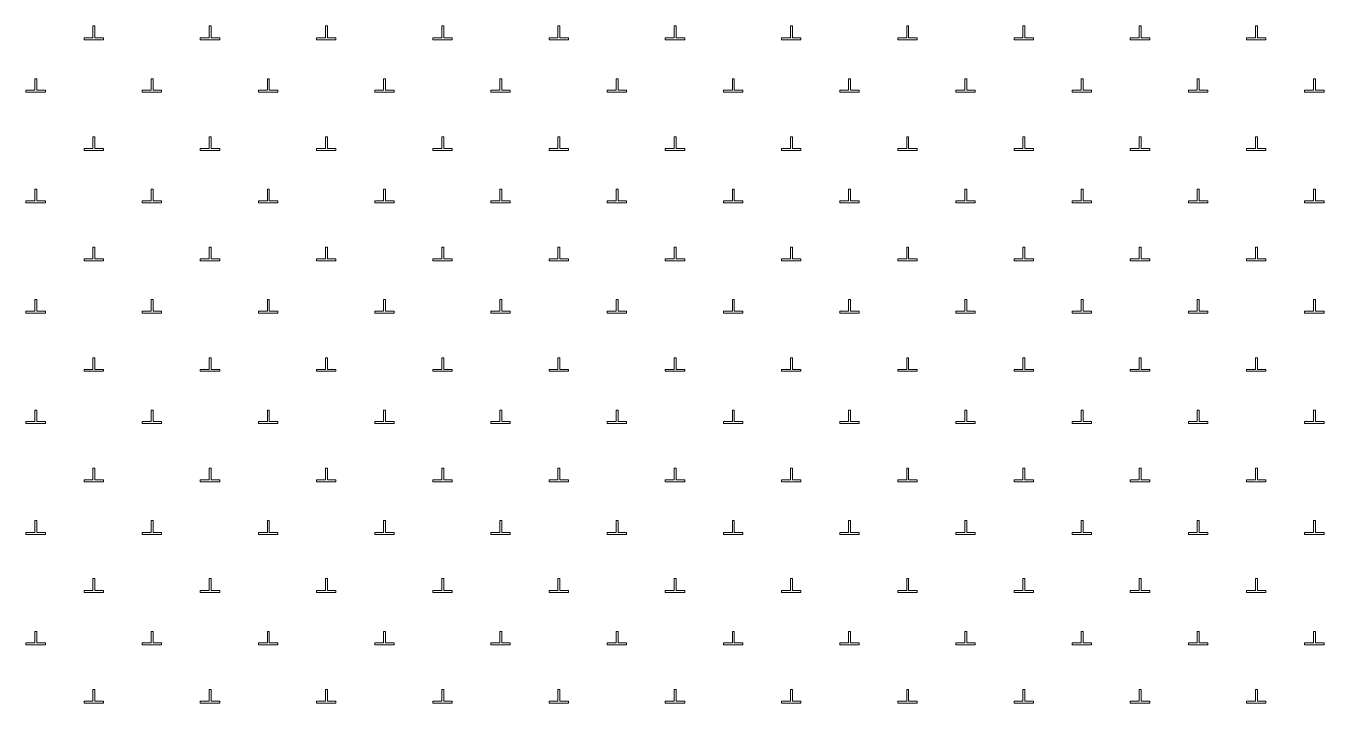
# Model space of a CAD drawing. Header units: metres. Extents: x 551390 to 552118, y 1837759 to 1838646.
# Drawn here: x 551885.41 to 551918.91, y 1838453.39 to 1838470.86 of the extents above; entities that cross this region are included whole.
import ezdxf

# ---------------------------------------------------------------- set-up
doc = ezdxf.new("R2010")
doc.units = ezdxf.units.M
doc.header["$LTSCALE"] = 0.8
doc.layers.add('19', color=7, linetype='Continuous', lineweight=13)

msp = doc.modelspace()

# ---------------------------------------------------------------- linework, layer by layer
at = {"layer": '19'}
for points in [[(551886.91, 1838470.5), (551887.41, 1838470.5), (551887.41, 1838470.55), (551887.19, 1838470.55), (551887.19, 1838470.86), (551887.14, 1838470.86), (551887.14, 1838470.55), (551886.91, 1838470.55)], [(551889.91, 1838470.5), (551890.41, 1838470.5), (551890.41, 1838470.55), (551890.19, 1838470.55), (551890.19, 1838470.86), (551890.14, 1838470.86), (551890.14, 1838470.55), (551889.91, 1838470.55)], [(551892.91, 1838470.5), (551893.41, 1838470.5), (551893.41, 1838470.55), (551893.19, 1838470.55), (551893.19, 1838470.86), (551893.14, 1838470.86), (551893.14, 1838470.55), (551892.91, 1838470.55)], [(551895.91, 1838470.5), (551896.41, 1838470.5), (551896.41, 1838470.55), (551896.19, 1838470.55), (551896.19, 1838470.86), (551896.14, 1838470.86), (551896.14, 1838470.55), (551895.91, 1838470.55)], [(551898.91, 1838470.5), (551899.41, 1838470.5), (551899.41, 1838470.55), (551899.19, 1838470.55), (551899.19, 1838470.86), (551899.14, 1838470.86), (551899.14, 1838470.55), (551898.91, 1838470.55)], [(551901.91, 1838470.5), (551902.41, 1838470.5), (551902.41, 1838470.55), (551902.19, 1838470.55), (551902.19, 1838470.86), (551902.14, 1838470.86), (551902.14, 1838470.55), (551901.91, 1838470.55)], [(551904.91, 1838470.5), (551905.41, 1838470.5), (551905.41, 1838470.55), (551905.19, 1838470.55), (551905.19, 1838470.86), (551905.14, 1838470.86), (551905.14, 1838470.55), (551904.91, 1838470.55)], [(551907.91, 1838470.5), (551908.41, 1838470.5), (551908.41, 1838470.55), (551908.19, 1838470.55), (551908.19, 1838470.86), (551908.14, 1838470.86), (551908.14, 1838470.55), (551907.91, 1838470.55)], [(551910.91, 1838470.5), (551911.41, 1838470.5), (551911.41, 1838470.55), (551911.19, 1838470.55), (551911.19, 1838470.86), (551911.14, 1838470.86), (551911.14, 1838470.55), (551910.91, 1838470.55)], [(551913.91, 1838470.5), (551914.41, 1838470.5), (551914.41, 1838470.55), (551914.19, 1838470.55), (551914.19, 1838470.86), (551914.14, 1838470.86), (551914.14, 1838470.55), (551913.91, 1838470.55)], [(551916.91, 1838470.5), (551917.41, 1838470.5), (551917.41, 1838470.55), (551917.19, 1838470.55), (551917.19, 1838470.86), (551917.14, 1838470.86), (551917.14, 1838470.55), (551916.91, 1838470.55)], [(551885.41, 1838469.15), (551885.91, 1838469.15), (551885.91, 1838469.2), (551885.69, 1838469.2), (551885.69, 1838469.5), (551885.64, 1838469.5), (551885.64, 1838469.2), (551885.41, 1838469.2)], [(551888.41, 1838469.15), (551888.91, 1838469.15), (551888.91, 1838469.2), (551888.69, 1838469.2), (551888.69, 1838469.5), (551888.64, 1838469.5), (551888.64, 1838469.2), (551888.41, 1838469.2)], [(551891.41, 1838469.15), (551891.91, 1838469.15), (551891.91, 1838469.2), (551891.69, 1838469.2), (551891.69, 1838469.5), (551891.64, 1838469.5), (551891.64, 1838469.2), (551891.41, 1838469.2)], [(551894.41, 1838469.15), (551894.91, 1838469.15), (551894.91, 1838469.2), (551894.69, 1838469.2), (551894.69, 1838469.5), (551894.64, 1838469.5), (551894.64, 1838469.2), (551894.41, 1838469.2)], [(551897.41, 1838469.15), (551897.91, 1838469.15), (551897.91, 1838469.2), (551897.69, 1838469.2), (551897.69, 1838469.5), (551897.64, 1838469.5), (551897.64, 1838469.2), (551897.41, 1838469.2)], [(551900.41, 1838469.15), (551900.91, 1838469.15), (551900.91, 1838469.2), (551900.69, 1838469.2), (551900.69, 1838469.5), (551900.64, 1838469.5), (551900.64, 1838469.2), (551900.41, 1838469.2)], [(551903.41, 1838469.15), (551903.91, 1838469.15), (551903.91, 1838469.2), (551903.69, 1838469.2), (551903.69, 1838469.5), (551903.64, 1838469.5), (551903.64, 1838469.2), (551903.41, 1838469.2)], [(551906.41, 1838469.15), (551906.91, 1838469.15), (551906.91, 1838469.2), (551906.69, 1838469.2), (551906.69, 1838469.5), (551906.64, 1838469.5), (551906.64, 1838469.2), (551906.41, 1838469.2)], [(551909.41, 1838469.15), (551909.91, 1838469.15), (551909.91, 1838469.2), (551909.69, 1838469.2), (551909.69, 1838469.5), (551909.64, 1838469.5), (551909.64, 1838469.2), (551909.41, 1838469.2)], [(551912.41, 1838469.15), (551912.91, 1838469.15), (551912.91, 1838469.2), (551912.69, 1838469.2), (551912.69, 1838469.5), (551912.64, 1838469.5), (551912.64, 1838469.2), (551912.41, 1838469.2)], [(551915.41, 1838469.15), (551915.91, 1838469.15), (551915.91, 1838469.2), (551915.69, 1838469.2), (551915.69, 1838469.5), (551915.64, 1838469.5), (551915.64, 1838469.2), (551915.41, 1838469.2)], [(551918.41, 1838469.15), (551918.91, 1838469.15), (551918.91, 1838469.2), (551918.69, 1838469.2), (551918.69, 1838469.5), (551918.64, 1838469.5), (551918.64, 1838469.2), (551918.41, 1838469.2)], [(551886.91, 1838467.65), (551887.41, 1838467.65), (551887.41, 1838467.7), (551887.19, 1838467.7), (551887.19, 1838468), (551887.14, 1838468), (551887.14, 1838467.7), (551886.91, 1838467.7)], [(551889.91, 1838467.65), (551890.41, 1838467.65), (551890.41, 1838467.7), (551890.19, 1838467.7), (551890.19, 1838468), (551890.14, 1838468), (551890.14, 1838467.7), (551889.91, 1838467.7)], [(551892.91, 1838467.65), (551893.41, 1838467.65), (551893.41, 1838467.7), (551893.19, 1838467.7), (551893.19, 1838468), (551893.14, 1838468), (551893.14, 1838467.7), (551892.91, 1838467.7)], [(551895.91, 1838467.65), (551896.41, 1838467.65), (551896.41, 1838467.7), (551896.19, 1838467.7), (551896.19, 1838468), (551896.14, 1838468), (551896.14, 1838467.7), (551895.91, 1838467.7)], [(551898.91, 1838467.65), (551899.41, 1838467.65), (551899.41, 1838467.7), (551899.19, 1838467.7), (551899.19, 1838468), (551899.14, 1838468), (551899.14, 1838467.7), (551898.91, 1838467.7)], [(551901.91, 1838467.65), (551902.41, 1838467.65), (551902.41, 1838467.7), (551902.19, 1838467.7), (551902.19, 1838468), (551902.14, 1838468), (551902.14, 1838467.7), (551901.91, 1838467.7)], [(551904.91, 1838467.65), (551905.41, 1838467.65), (551905.41, 1838467.7), (551905.19, 1838467.7), (551905.19, 1838468), (551905.14, 1838468), (551905.14, 1838467.7), (551904.91, 1838467.7)], [(551907.91, 1838467.65), (551908.41, 1838467.65), (551908.41, 1838467.7), (551908.19, 1838467.7), (551908.19, 1838468), (551908.14, 1838468), (551908.14, 1838467.7), (551907.91, 1838467.7)], [(551910.91, 1838467.65), (551911.41, 1838467.65), (551911.41, 1838467.7), (551911.19, 1838467.7), (551911.19, 1838468), (551911.14, 1838468), (551911.14, 1838467.7), (551910.91, 1838467.7)], [(551913.91, 1838467.65), (551914.41, 1838467.65), (551914.41, 1838467.7), (551914.19, 1838467.7), (551914.19, 1838468), (551914.14, 1838468), (551914.14, 1838467.7), (551913.91, 1838467.7)], [(551916.91, 1838467.65), (551917.41, 1838467.65), (551917.41, 1838467.7), (551917.19, 1838467.7), (551917.19, 1838468), (551917.14, 1838468), (551917.14, 1838467.7), (551916.91, 1838467.7)], [(551885.41, 1838466.3), (551885.91, 1838466.3), (551885.91, 1838466.35), (551885.69, 1838466.35), (551885.69, 1838466.65), (551885.64, 1838466.65), (551885.64, 1838466.35), (551885.41, 1838466.35)], [(551888.41, 1838466.3), (551888.91, 1838466.3), (551888.91, 1838466.35), (551888.69, 1838466.35), (551888.69, 1838466.65), (551888.64, 1838466.65), (551888.64, 1838466.35), (551888.41, 1838466.35)], [(551891.41, 1838466.3), (551891.91, 1838466.3), (551891.91, 1838466.35), (551891.69, 1838466.35), (551891.69, 1838466.65), (551891.64, 1838466.65), (551891.64, 1838466.35), (551891.41, 1838466.35)], [(551894.41, 1838466.3), (551894.91, 1838466.3), (551894.91, 1838466.35), (551894.69, 1838466.35), (551894.69, 1838466.65), (551894.64, 1838466.65), (551894.64, 1838466.35), (551894.41, 1838466.35)], [(551897.41, 1838466.3), (551897.91, 1838466.3), (551897.91, 1838466.35), (551897.69, 1838466.35), (551897.69, 1838466.65), (551897.64, 1838466.65), (551897.64, 1838466.35), (551897.41, 1838466.35)], [(551900.41, 1838466.3), (551900.91, 1838466.3), (551900.91, 1838466.35), (551900.69, 1838466.35), (551900.69, 1838466.65), (551900.64, 1838466.65), (551900.64, 1838466.35), (551900.41, 1838466.35)], [(551903.41, 1838466.3), (551903.91, 1838466.3), (551903.91, 1838466.35), (551903.69, 1838466.35), (551903.69, 1838466.65), (551903.64, 1838466.65), (551903.64, 1838466.35), (551903.41, 1838466.35)], [(551906.41, 1838466.3), (551906.91, 1838466.3), (551906.91, 1838466.35), (551906.69, 1838466.35), (551906.69, 1838466.65), (551906.64, 1838466.65), (551906.64, 1838466.35), (551906.41, 1838466.35)], [(551909.41, 1838466.3), (551909.91, 1838466.3), (551909.91, 1838466.35), (551909.69, 1838466.35), (551909.69, 1838466.65), (551909.64, 1838466.65), (551909.64, 1838466.35), (551909.41, 1838466.35)], [(551912.41, 1838466.3), (551912.91, 1838466.3), (551912.91, 1838466.35), (551912.69, 1838466.35), (551912.69, 1838466.65), (551912.64, 1838466.65), (551912.64, 1838466.35), (551912.41, 1838466.35)], [(551915.41, 1838466.3), (551915.91, 1838466.3), (551915.91, 1838466.35), (551915.69, 1838466.35), (551915.69, 1838466.65), (551915.64, 1838466.65), (551915.64, 1838466.35), (551915.41, 1838466.35)], [(551918.41, 1838466.3), (551918.91, 1838466.3), (551918.91, 1838466.35), (551918.69, 1838466.35), (551918.69, 1838466.65), (551918.64, 1838466.65), (551918.64, 1838466.35), (551918.41, 1838466.35)], [(551886.91, 1838464.8), (551887.41, 1838464.8), (551887.41, 1838464.85), (551887.19, 1838464.85), (551887.19, 1838465.15), (551887.14, 1838465.15), (551887.14, 1838464.85), (551886.91, 1838464.85)], [(551889.91, 1838464.8), (551890.41, 1838464.8), (551890.41, 1838464.85), (551890.19, 1838464.85), (551890.19, 1838465.15), (551890.14, 1838465.15), (551890.14, 1838464.85), (551889.91, 1838464.85)], [(551892.91, 1838464.8), (551893.41, 1838464.8), (551893.41, 1838464.85), (551893.19, 1838464.85), (551893.19, 1838465.15), (551893.14, 1838465.15), (551893.14, 1838464.85), (551892.91, 1838464.85)], [(551895.91, 1838464.8), (551896.41, 1838464.8), (551896.41, 1838464.85), (551896.19, 1838464.85), (551896.19, 1838465.15), (551896.14, 1838465.15), (551896.14, 1838464.85), (551895.91, 1838464.85)], [(551898.91, 1838464.8), (551899.41, 1838464.8), (551899.41, 1838464.85), (551899.19, 1838464.85), (551899.19, 1838465.15), (551899.14, 1838465.15), (551899.14, 1838464.85), (551898.91, 1838464.85)], [(551901.91, 1838464.8), (551902.41, 1838464.8), (551902.41, 1838464.85), (551902.19, 1838464.85), (551902.19, 1838465.15), (551902.14, 1838465.15), (551902.14, 1838464.85), (551901.91, 1838464.85)], [(551904.91, 1838464.8), (551905.41, 1838464.8), (551905.41, 1838464.85), (551905.19, 1838464.85), (551905.19, 1838465.15), (551905.14, 1838465.15), (551905.14, 1838464.85), (551904.91, 1838464.85)], [(551907.91, 1838464.8), (551908.41, 1838464.8), (551908.41, 1838464.85), (551908.19, 1838464.85), (551908.19, 1838465.15), (551908.14, 1838465.15), (551908.14, 1838464.85), (551907.91, 1838464.85)], [(551910.91, 1838464.8), (551911.41, 1838464.8), (551911.41, 1838464.85), (551911.19, 1838464.85), (551911.19, 1838465.15), (551911.14, 1838465.15), (551911.14, 1838464.85), (551910.91, 1838464.85)], [(551913.91, 1838464.8), (551914.41, 1838464.8), (551914.41, 1838464.85), (551914.19, 1838464.85), (551914.19, 1838465.15), (551914.14, 1838465.15), (551914.14, 1838464.85), (551913.91, 1838464.85)], [(551916.91, 1838464.8), (551917.41, 1838464.8), (551917.41, 1838464.85), (551917.19, 1838464.85), (551917.19, 1838465.15), (551917.14, 1838465.15), (551917.14, 1838464.85), (551916.91, 1838464.85)], [(551885.41, 1838463.45), (551885.91, 1838463.45), (551885.91, 1838463.5), (551885.69, 1838463.5), (551885.69, 1838463.8), (551885.64, 1838463.8), (551885.64, 1838463.5), (551885.41, 1838463.5)], [(551888.41, 1838463.45), (551888.91, 1838463.45), (551888.91, 1838463.5), (551888.69, 1838463.5), (551888.69, 1838463.8), (551888.64, 1838463.8), (551888.64, 1838463.5), (551888.41, 1838463.5)], [(551891.41, 1838463.45), (551891.91, 1838463.45), (551891.91, 1838463.5), (551891.69, 1838463.5), (551891.69, 1838463.8), (551891.64, 1838463.8), (551891.64, 1838463.5), (551891.41, 1838463.5)], [(551894.41, 1838463.45), (551894.91, 1838463.45), (551894.91, 1838463.5), (551894.69, 1838463.5), (551894.69, 1838463.8), (551894.64, 1838463.8), (551894.64, 1838463.5), (551894.41, 1838463.5)], [(551897.41, 1838463.45), (551897.91, 1838463.45), (551897.91, 1838463.5), (551897.69, 1838463.5), (551897.69, 1838463.8), (551897.64, 1838463.8), (551897.64, 1838463.5), (551897.41, 1838463.5)], [(551900.41, 1838463.45), (551900.91, 1838463.45), (551900.91, 1838463.5), (551900.69, 1838463.5), (551900.69, 1838463.8), (551900.64, 1838463.8), (551900.64, 1838463.5), (551900.41, 1838463.5)], [(551903.41, 1838463.45), (551903.91, 1838463.45), (551903.91, 1838463.5), (551903.69, 1838463.5), (551903.69, 1838463.8), (551903.64, 1838463.8), (551903.64, 1838463.5), (551903.41, 1838463.5)], [(551906.41, 1838463.45), (551906.91, 1838463.45), (551906.91, 1838463.5), (551906.69, 1838463.5), (551906.69, 1838463.8), (551906.64, 1838463.8), (551906.64, 1838463.5), (551906.41, 1838463.5)], [(551909.41, 1838463.45), (551909.91, 1838463.45), (551909.91, 1838463.5), (551909.69, 1838463.5), (551909.69, 1838463.8), (551909.64, 1838463.8), (551909.64, 1838463.5), (551909.41, 1838463.5)], [(551912.41, 1838463.45), (551912.91, 1838463.45), (551912.91, 1838463.5), (551912.69, 1838463.5), (551912.69, 1838463.8), (551912.64, 1838463.8), (551912.64, 1838463.5), (551912.41, 1838463.5)], [(551915.41, 1838463.45), (551915.91, 1838463.45), (551915.91, 1838463.5), (551915.69, 1838463.5), (551915.69, 1838463.8), (551915.64, 1838463.8), (551915.64, 1838463.5), (551915.41, 1838463.5)], [(551918.41, 1838463.45), (551918.91, 1838463.45), (551918.91, 1838463.5), (551918.69, 1838463.5), (551918.69, 1838463.8), (551918.64, 1838463.8), (551918.64, 1838463.5), (551918.41, 1838463.5)], [(551886.91, 1838461.95), (551887.41, 1838461.95), (551887.41, 1838462), (551887.19, 1838462), (551887.19, 1838462.3), (551887.14, 1838462.3), (551887.14, 1838462), (551886.91, 1838462)], [(551889.91, 1838461.95), (551890.41, 1838461.95), (551890.41, 1838462), (551890.19, 1838462), (551890.19, 1838462.3), (551890.14, 1838462.3), (551890.14, 1838462), (551889.91, 1838462)], [(551892.91, 1838461.95), (551893.41, 1838461.95), (551893.41, 1838462), (551893.19, 1838462), (551893.19, 1838462.3), (551893.14, 1838462.3), (551893.14, 1838462), (551892.91, 1838462)], [(551895.91, 1838461.95), (551896.41, 1838461.95), (551896.41, 1838462), (551896.19, 1838462), (551896.19, 1838462.3), (551896.14, 1838462.3), (551896.14, 1838462), (551895.91, 1838462)], [(551898.91, 1838461.95), (551899.41, 1838461.95), (551899.41, 1838462), (551899.19, 1838462), (551899.19, 1838462.3), (551899.14, 1838462.3), (551899.14, 1838462), (551898.91, 1838462)], [(551901.91, 1838461.95), (551902.41, 1838461.95), (551902.41, 1838462), (551902.19, 1838462), (551902.19, 1838462.3), (551902.14, 1838462.3), (551902.14, 1838462), (551901.91, 1838462)], [(551904.91, 1838461.95), (551905.41, 1838461.95), (551905.41, 1838462), (551905.19, 1838462), (551905.19, 1838462.3), (551905.14, 1838462.3), (551905.14, 1838462), (551904.91, 1838462)], [(551907.91, 1838461.95), (551908.41, 1838461.95), (551908.41, 1838462), (551908.19, 1838462), (551908.19, 1838462.3), (551908.14, 1838462.3), (551908.14, 1838462), (551907.91, 1838462)], [(551910.91, 1838461.95), (551911.41, 1838461.95), (551911.41, 1838462), (551911.19, 1838462), (551911.19, 1838462.3), (551911.14, 1838462.3), (551911.14, 1838462), (551910.91, 1838462)], [(551913.91, 1838461.95), (551914.41, 1838461.95), (551914.41, 1838462), (551914.19, 1838462), (551914.19, 1838462.3), (551914.14, 1838462.3), (551914.14, 1838462), (551913.91, 1838462)], [(551916.91, 1838461.95), (551917.41, 1838461.95), (551917.41, 1838462), (551917.19, 1838462), (551917.19, 1838462.3), (551917.14, 1838462.3), (551917.14, 1838462), (551916.91, 1838462)], [(551885.41, 1838460.6), (551885.91, 1838460.6), (551885.91, 1838460.65), (551885.69, 1838460.65), (551885.69, 1838460.95), (551885.64, 1838460.95), (551885.64, 1838460.65), (551885.41, 1838460.65)], [(551888.41, 1838460.6), (551888.91, 1838460.6), (551888.91, 1838460.65), (551888.69, 1838460.65), (551888.69, 1838460.95), (551888.64, 1838460.95), (551888.64, 1838460.65), (551888.41, 1838460.65)], [(551891.41, 1838460.6), (551891.91, 1838460.6), (551891.91, 1838460.65), (551891.69, 1838460.65), (551891.69, 1838460.95), (551891.64, 1838460.95), (551891.64, 1838460.65), (551891.41, 1838460.65)], [(551894.41, 1838460.6), (551894.91, 1838460.6), (551894.91, 1838460.65), (551894.69, 1838460.65), (551894.69, 1838460.95), (551894.64, 1838460.95), (551894.64, 1838460.65), (551894.41, 1838460.65)], [(551897.41, 1838460.6), (551897.91, 1838460.6), (551897.91, 1838460.65), (551897.69, 1838460.65), (551897.69, 1838460.95), (551897.64, 1838460.95), (551897.64, 1838460.65), (551897.41, 1838460.65)], [(551900.41, 1838460.6), (551900.91, 1838460.6), (551900.91, 1838460.65), (551900.69, 1838460.65), (551900.69, 1838460.95), (551900.64, 1838460.95), (551900.64, 1838460.65), (551900.41, 1838460.65)], [(551903.41, 1838460.6), (551903.91, 1838460.6), (551903.91, 1838460.65), (551903.69, 1838460.65), (551903.69, 1838460.95), (551903.64, 1838460.95), (551903.64, 1838460.65), (551903.41, 1838460.65)], [(551906.41, 1838460.6), (551906.91, 1838460.6), (551906.91, 1838460.65), (551906.69, 1838460.65), (551906.69, 1838460.95), (551906.64, 1838460.95), (551906.64, 1838460.65), (551906.41, 1838460.65)], [(551909.41, 1838460.6), (551909.91, 1838460.6), (551909.91, 1838460.65), (551909.69, 1838460.65), (551909.69, 1838460.95), (551909.64, 1838460.95), (551909.64, 1838460.65), (551909.41, 1838460.65)], [(551912.41, 1838460.6), (551912.91, 1838460.6), (551912.91, 1838460.65), (551912.69, 1838460.65), (551912.69, 1838460.95), (551912.64, 1838460.95), (551912.64, 1838460.65), (551912.41, 1838460.65)], [(551915.41, 1838460.6), (551915.91, 1838460.6), (551915.91, 1838460.65), (551915.69, 1838460.65), (551915.69, 1838460.95), (551915.64, 1838460.95), (551915.64, 1838460.65), (551915.41, 1838460.65)], [(551918.41, 1838460.6), (551918.91, 1838460.6), (551918.91, 1838460.65), (551918.69, 1838460.65), (551918.69, 1838460.95), (551918.64, 1838460.95), (551918.64, 1838460.65), (551918.41, 1838460.65)], [(551886.91, 1838459.1), (551887.41, 1838459.1), (551887.41, 1838459.15), (551887.19, 1838459.15), (551887.19, 1838459.45), (551887.14, 1838459.45), (551887.14, 1838459.15), (551886.91, 1838459.15)], [(551889.91, 1838459.1), (551890.41, 1838459.1), (551890.41, 1838459.15), (551890.19, 1838459.15), (551890.19, 1838459.45), (551890.14, 1838459.45), (551890.14, 1838459.15), (551889.91, 1838459.15)], [(551892.91, 1838459.1), (551893.41, 1838459.1), (551893.41, 1838459.15), (551893.19, 1838459.15), (551893.19, 1838459.45), (551893.14, 1838459.45), (551893.14, 1838459.15), (551892.91, 1838459.15)], [(551895.91, 1838459.1), (551896.41, 1838459.1), (551896.41, 1838459.15), (551896.19, 1838459.15), (551896.19, 1838459.45), (551896.14, 1838459.45), (551896.14, 1838459.15), (551895.91, 1838459.15)], [(551898.91, 1838459.1), (551899.41, 1838459.1), (551899.41, 1838459.15), (551899.19, 1838459.15), (551899.19, 1838459.45), (551899.14, 1838459.45), (551899.14, 1838459.15), (551898.91, 1838459.15)], [(551901.91, 1838459.1), (551902.41, 1838459.1), (551902.41, 1838459.15), (551902.19, 1838459.15), (551902.19, 1838459.45), (551902.14, 1838459.45), (551902.14, 1838459.15), (551901.91, 1838459.15)], [(551904.91, 1838459.1), (551905.41, 1838459.1), (551905.41, 1838459.15), (551905.19, 1838459.15), (551905.19, 1838459.45), (551905.14, 1838459.45), (551905.14, 1838459.15), (551904.91, 1838459.15)], [(551907.91, 1838459.1), (551908.41, 1838459.1), (551908.41, 1838459.15), (551908.19, 1838459.15), (551908.19, 1838459.45), (551908.14, 1838459.45), (551908.14, 1838459.15), (551907.91, 1838459.15)], [(551910.91, 1838459.1), (551911.41, 1838459.1), (551911.41, 1838459.15), (551911.19, 1838459.15), (551911.19, 1838459.45), (551911.14, 1838459.45), (551911.14, 1838459.15), (551910.91, 1838459.15)], [(551913.91, 1838459.1), (551914.41, 1838459.1), (551914.41, 1838459.15), (551914.19, 1838459.15), (551914.19, 1838459.45), (551914.14, 1838459.45), (551914.14, 1838459.15), (551913.91, 1838459.15)], [(551916.91, 1838459.1), (551917.41, 1838459.1), (551917.41, 1838459.15), (551917.19, 1838459.15), (551917.19, 1838459.45), (551917.14, 1838459.45), (551917.14, 1838459.15), (551916.91, 1838459.15)], [(551885.41, 1838457.74), (551885.91, 1838457.74), (551885.91, 1838457.79), (551885.69, 1838457.79), (551885.69, 1838458.1), (551885.64, 1838458.1), (551885.64, 1838457.79), (551885.41, 1838457.79)], [(551888.41, 1838457.74), (551888.91, 1838457.74), (551888.91, 1838457.79), (551888.69, 1838457.79), (551888.69, 1838458.1), (551888.64, 1838458.1), (551888.64, 1838457.79), (551888.41, 1838457.79)], [(551891.41, 1838457.74), (551891.91, 1838457.74), (551891.91, 1838457.79), (551891.69, 1838457.79), (551891.69, 1838458.1), (551891.64, 1838458.1), (551891.64, 1838457.79), (551891.41, 1838457.79)], [(551894.41, 1838457.74), (551894.91, 1838457.74), (551894.91, 1838457.79), (551894.69, 1838457.79), (551894.69, 1838458.1), (551894.64, 1838458.1), (551894.64, 1838457.79), (551894.41, 1838457.79)], [(551897.41, 1838457.74), (551897.91, 1838457.74), (551897.91, 1838457.79), (551897.69, 1838457.79), (551897.69, 1838458.1), (551897.64, 1838458.1), (551897.64, 1838457.79), (551897.41, 1838457.79)], [(551900.41, 1838457.74), (551900.91, 1838457.74), (551900.91, 1838457.79), (551900.69, 1838457.79), (551900.69, 1838458.1), (551900.64, 1838458.1), (551900.64, 1838457.79), (551900.41, 1838457.79)], [(551903.41, 1838457.74), (551903.91, 1838457.74), (551903.91, 1838457.79), (551903.69, 1838457.79), (551903.69, 1838458.1), (551903.64, 1838458.1), (551903.64, 1838457.79), (551903.41, 1838457.79)], [(551906.41, 1838457.74), (551906.91, 1838457.74), (551906.91, 1838457.79), (551906.69, 1838457.79), (551906.69, 1838458.1), (551906.64, 1838458.1), (551906.64, 1838457.79), (551906.41, 1838457.79)], [(551909.41, 1838457.74), (551909.91, 1838457.74), (551909.91, 1838457.79), (551909.69, 1838457.79), (551909.69, 1838458.1), (551909.64, 1838458.1), (551909.64, 1838457.79), (551909.41, 1838457.79)], [(551912.41, 1838457.74), (551912.91, 1838457.74), (551912.91, 1838457.79), (551912.69, 1838457.79), (551912.69, 1838458.1), (551912.64, 1838458.1), (551912.64, 1838457.79), (551912.41, 1838457.79)], [(551915.41, 1838457.74), (551915.91, 1838457.74), (551915.91, 1838457.79), (551915.69, 1838457.79), (551915.69, 1838458.1), (551915.64, 1838458.1), (551915.64, 1838457.79), (551915.41, 1838457.79)], [(551918.41, 1838457.74), (551918.91, 1838457.74), (551918.91, 1838457.79), (551918.69, 1838457.79), (551918.69, 1838458.1), (551918.64, 1838458.1), (551918.64, 1838457.79), (551918.41, 1838457.79)], [(551886.91, 1838456.24), (551887.41, 1838456.24), (551887.41, 1838456.29), (551887.19, 1838456.29), (551887.19, 1838456.6), (551887.14, 1838456.6), (551887.14, 1838456.29), (551886.91, 1838456.29)], [(551889.91, 1838456.24), (551890.41, 1838456.24), (551890.41, 1838456.29), (551890.19, 1838456.29), (551890.19, 1838456.6), (551890.14, 1838456.6), (551890.14, 1838456.29), (551889.91, 1838456.29)], [(551892.91, 1838456.24), (551893.41, 1838456.24), (551893.41, 1838456.29), (551893.19, 1838456.29), (551893.19, 1838456.6), (551893.14, 1838456.6), (551893.14, 1838456.29), (551892.91, 1838456.29)], [(551895.91, 1838456.24), (551896.41, 1838456.24), (551896.41, 1838456.29), (551896.19, 1838456.29), (551896.19, 1838456.6), (551896.14, 1838456.6), (551896.14, 1838456.29), (551895.91, 1838456.29)], [(551898.91, 1838456.24), (551899.41, 1838456.24), (551899.41, 1838456.29), (551899.19, 1838456.29), (551899.19, 1838456.6), (551899.14, 1838456.6), (551899.14, 1838456.29), (551898.91, 1838456.29)], [(551901.91, 1838456.24), (551902.41, 1838456.24), (551902.41, 1838456.29), (551902.19, 1838456.29), (551902.19, 1838456.6), (551902.14, 1838456.6), (551902.14, 1838456.29), (551901.91, 1838456.29)], [(551904.91, 1838456.24), (551905.41, 1838456.24), (551905.41, 1838456.29), (551905.19, 1838456.29), (551905.19, 1838456.6), (551905.14, 1838456.6), (551905.14, 1838456.29), (551904.91, 1838456.29)], [(551907.91, 1838456.24), (551908.41, 1838456.24), (551908.41, 1838456.29), (551908.19, 1838456.29), (551908.19, 1838456.6), (551908.14, 1838456.6), (551908.14, 1838456.29), (551907.91, 1838456.29)], [(551910.91, 1838456.24), (551911.41, 1838456.24), (551911.41, 1838456.29), (551911.19, 1838456.29), (551911.19, 1838456.6), (551911.14, 1838456.6), (551911.14, 1838456.29), (551910.91, 1838456.29)], [(551913.91, 1838456.24), (551914.41, 1838456.24), (551914.41, 1838456.29), (551914.19, 1838456.29), (551914.19, 1838456.6), (551914.14, 1838456.6), (551914.14, 1838456.29), (551913.91, 1838456.29)], [(551916.91, 1838456.24), (551917.41, 1838456.24), (551917.41, 1838456.29), (551917.19, 1838456.29), (551917.19, 1838456.6), (551917.14, 1838456.6), (551917.14, 1838456.29), (551916.91, 1838456.29)], [(551885.41, 1838454.89), (551885.91, 1838454.89), (551885.91, 1838454.94), (551885.69, 1838454.94), (551885.69, 1838455.24), (551885.64, 1838455.24), (551885.64, 1838454.94), (551885.41, 1838454.94)], [(551888.41, 1838454.89), (551888.91, 1838454.89), (551888.91, 1838454.94), (551888.69, 1838454.94), (551888.69, 1838455.24), (551888.64, 1838455.24), (551888.64, 1838454.94), (551888.41, 1838454.94)], [(551891.41, 1838454.89), (551891.91, 1838454.89), (551891.91, 1838454.94), (551891.69, 1838454.94), (551891.69, 1838455.24), (551891.64, 1838455.24), (551891.64, 1838454.94), (551891.41, 1838454.94)], [(551894.41, 1838454.89), (551894.91, 1838454.89), (551894.91, 1838454.94), (551894.69, 1838454.94), (551894.69, 1838455.24), (551894.64, 1838455.24), (551894.64, 1838454.94), (551894.41, 1838454.94)], [(551897.41, 1838454.89), (551897.91, 1838454.89), (551897.91, 1838454.94), (551897.69, 1838454.94), (551897.69, 1838455.24), (551897.64, 1838455.24), (551897.64, 1838454.94), (551897.41, 1838454.94)], [(551900.41, 1838454.89), (551900.91, 1838454.89), (551900.91, 1838454.94), (551900.69, 1838454.94), (551900.69, 1838455.24), (551900.64, 1838455.24), (551900.64, 1838454.94), (551900.41, 1838454.94)], [(551903.41, 1838454.89), (551903.91, 1838454.89), (551903.91, 1838454.94), (551903.69, 1838454.94), (551903.69, 1838455.24), (551903.64, 1838455.24), (551903.64, 1838454.94), (551903.41, 1838454.94)], [(551906.41, 1838454.89), (551906.91, 1838454.89), (551906.91, 1838454.94), (551906.69, 1838454.94), (551906.69, 1838455.24), (551906.64, 1838455.24), (551906.64, 1838454.94), (551906.41, 1838454.94)], [(551909.41, 1838454.89), (551909.91, 1838454.89), (551909.91, 1838454.94), (551909.69, 1838454.94), (551909.69, 1838455.24), (551909.64, 1838455.24), (551909.64, 1838454.94), (551909.41, 1838454.94)], [(551912.41, 1838454.89), (551912.91, 1838454.89), (551912.91, 1838454.94), (551912.69, 1838454.94), (551912.69, 1838455.24), (551912.64, 1838455.24), (551912.64, 1838454.94), (551912.41, 1838454.94)], [(551915.41, 1838454.89), (551915.91, 1838454.89), (551915.91, 1838454.94), (551915.69, 1838454.94), (551915.69, 1838455.24), (551915.64, 1838455.24), (551915.64, 1838454.94), (551915.41, 1838454.94)], [(551918.41, 1838454.89), (551918.91, 1838454.89), (551918.91, 1838454.94), (551918.69, 1838454.94), (551918.69, 1838455.24), (551918.64, 1838455.24), (551918.64, 1838454.94), (551918.41, 1838454.94)], [(551886.91, 1838453.39), (551887.41, 1838453.39), (551887.41, 1838453.44), (551887.19, 1838453.44), (551887.19, 1838453.74), (551887.14, 1838453.74), (551887.14, 1838453.44), (551886.91, 1838453.44)], [(551889.91, 1838453.39), (551890.41, 1838453.39), (551890.41, 1838453.44), (551890.19, 1838453.44), (551890.19, 1838453.74), (551890.14, 1838453.74), (551890.14, 1838453.44), (551889.91, 1838453.44)], [(551892.91, 1838453.39), (551893.41, 1838453.39), (551893.41, 1838453.44), (551893.19, 1838453.44), (551893.19, 1838453.74), (551893.14, 1838453.74), (551893.14, 1838453.44), (551892.91, 1838453.44)], [(551895.91, 1838453.39), (551896.41, 1838453.39), (551896.41, 1838453.44), (551896.19, 1838453.44), (551896.19, 1838453.74), (551896.14, 1838453.74), (551896.14, 1838453.44), (551895.91, 1838453.44)], [(551898.91, 1838453.39), (551899.41, 1838453.39), (551899.41, 1838453.44), (551899.19, 1838453.44), (551899.19, 1838453.74), (551899.14, 1838453.74), (551899.14, 1838453.44), (551898.91, 1838453.44)], [(551901.91, 1838453.39), (551902.41, 1838453.39), (551902.41, 1838453.44), (551902.19, 1838453.44), (551902.19, 1838453.74), (551902.14, 1838453.74), (551902.14, 1838453.44), (551901.91, 1838453.44)], [(551904.91, 1838453.39), (551905.41, 1838453.39), (551905.41, 1838453.44), (551905.19, 1838453.44), (551905.19, 1838453.74), (551905.14, 1838453.74), (551905.14, 1838453.44), (551904.91, 1838453.44)], [(551907.91, 1838453.39), (551908.41, 1838453.39), (551908.41, 1838453.44), (551908.19, 1838453.44), (551908.19, 1838453.74), (551908.14, 1838453.74), (551908.14, 1838453.44), (551907.91, 1838453.44)], [(551910.91, 1838453.39), (551911.41, 1838453.39), (551911.41, 1838453.44), (551911.19, 1838453.44), (551911.19, 1838453.74), (551911.14, 1838453.74), (551911.14, 1838453.44), (551910.91, 1838453.44)], [(551913.91, 1838453.39), (551914.41, 1838453.39), (551914.41, 1838453.44), (551914.19, 1838453.44), (551914.19, 1838453.74), (551914.14, 1838453.74), (551914.14, 1838453.44), (551913.91, 1838453.44)], [(551916.91, 1838453.39), (551917.41, 1838453.39), (551917.41, 1838453.44), (551917.19, 1838453.44), (551917.19, 1838453.74), (551917.14, 1838453.74), (551917.14, 1838453.44), (551916.91, 1838453.44)]]:
    msp.add_lwpolyline(points, close=True, dxfattribs=at)

doc.saveas('drawing.dxf')
